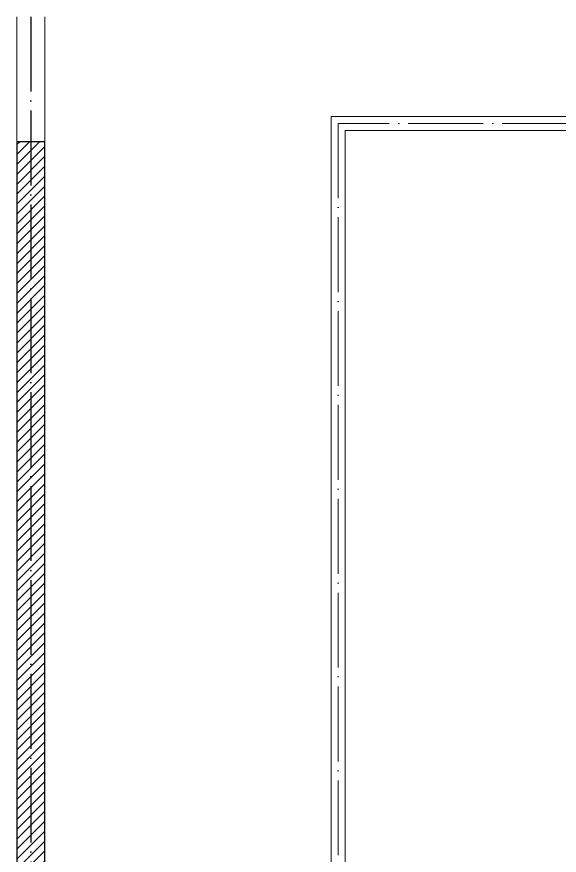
# Model space of a CAD drawing. Header units: millimetres. Extents: x 35877 to 3066687, y -650199 to -40525.
# Drawn here: x 147764.8 to 147938.9, y -179694.7 to -179425.9 of the extents above; entities that cross this region are included whole.
import ezdxf

# ---------------------------------------------------------------- set-up
doc = ezdxf.new("R2010")
doc.units = ezdxf.units.MM
doc.header["$MEASUREMENT"] = 0
doc.linetypes.add('ACAD_ISO04W100', pattern=[30, 24, -3, 0, -3])
for name, color, linetype, lineweight in [('GROUND FLOOR', 7, 'Continuous', 9), ('GROUND FLOOR  ( HATCH )', 251, 'Continuous', 9), ('X_PLOT', 1, 'Continuous', 9)]:
    doc.layers.add(name, color=color, linetype=linetype, lineweight=lineweight)

msp = doc.modelspace()

# ---------------------------------------------------------------- hatches: boundary and pattern name
at = {"layer": 'GROUND FLOOR  ( HATCH )', "transparency": 33554687}
h = msp.add_hatch(dxfattribs=at)
h.set_pattern_fill('ANSI31', color=6, scale=18, style=0)
h.set_pattern_definition([(45, (31233.0665, -17190.2272), (-1.590990258, 1.590990258), [])])
h.paths.add_polyline_path([(147773.752, -179465.902), (147764.752, -179465.902), (147764.752, -179809.402), (147773.752, -179809.402)])

# ---------------------------------------------------------------- linework, layer by layer
at = {"layer": 'GROUND FLOOR', "transparency": 33554687}
for p, q in [((147764.752, -179425.853, -0.005), (147764.752, -179516.902, -0.005)), ((147773.752, -179425.853, -0.005), (147773.752, -179946.785, -0.005)), ((147865.677, -179457.779, -0.005), (148365.927, -179457.779, -0.005)), ((147865.677, -179457.779, -0.005), (147865.677, -179924.779, -0.005)), ((147870.177, -179462.279, -0.005), (148365.927, -179462.279, -0.005)), ((147870.177, -179462.279, -0.005), (147870.177, -179920.279, -0.005))]:
    msp.add_line(p, q, dxfattribs=at)
at = {"layer": 'GROUND FLOOR', "color": 1, "linetype": 'ACAD_ISO04W100', "transparency": 33554687}
msp.add_line((147769.252, -179425.853, -0.005), (147769.252, -179809.402, -0.005), dxfattribs=at)
at = {"layer": 'GROUND FLOOR', "color": 1, "linetype": 'ACAD_ISO04W100', "transparency": 33554687, "elevation": -0.005}
msp.add_lwpolyline([(148365.927, -179460.029), (147867.927, -179460.029), (147867.927, -179922.529), (148365.927, -179922.529)], dxfattribs=at)
at = {"layer": 'GROUND FLOOR', "color": 6, "lineweight": 30, "transparency": 33554687, "elevation": -0.005}
msp.add_lwpolyline([(147773.752, -179465.902), (147764.752, -179465.902), (147764.752, -179809.402), (147773.752, -179809.402)], close=True, dxfattribs=at)
at = {"layer": 'X_PLOT', "linetype": 'ACAD_ISO04W100', "lineweight": 30, "transparency": 33554687}
msp.add_line((147769.252, -179425.853, -0.005), (147769.252, -179921.652, -0.005), dxfattribs=at)

doc.saveas('drawing.dxf')
